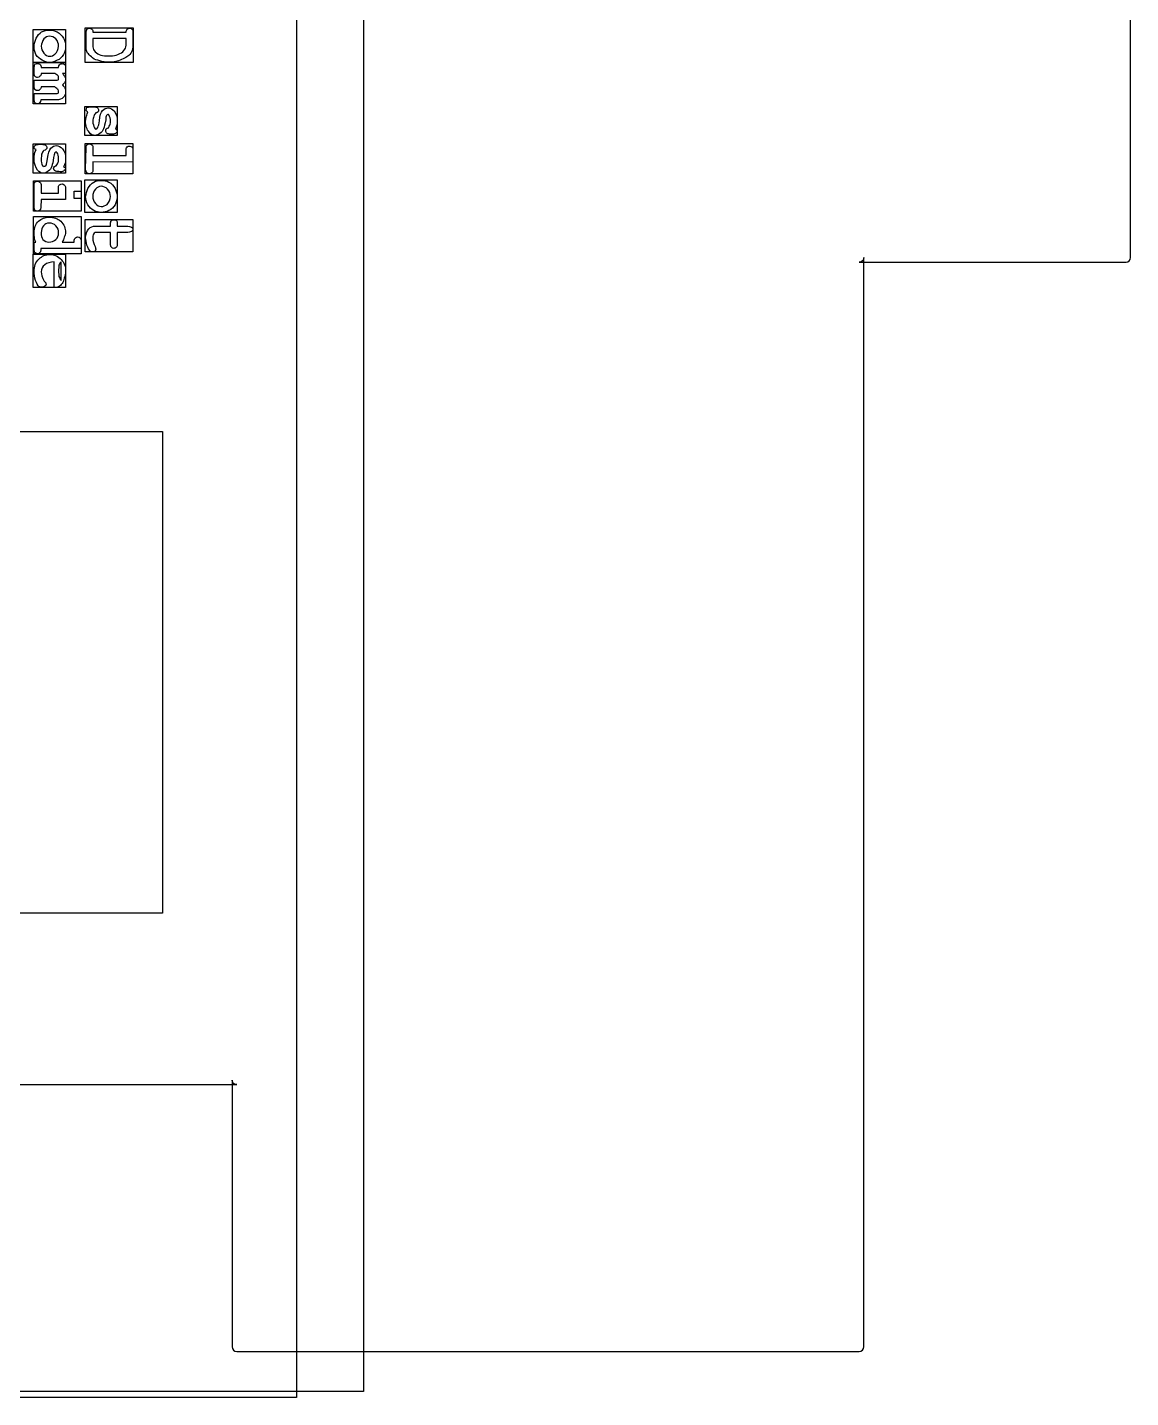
# Model space of a CAD drawing. Extents: x -52 to 498, y 3 to 363.
# Drawn here: x 86.44 to 111.25, y 45.44 to 76.26 of the extents above; entities that cross this region are included whole.
import ezdxf

# ---------------------------------------------------------------- set-up
doc = ezdxf.new("R2010")
doc.units = 0
for name, color, linetype in [('RpiPaveiksliukas', 7, 'CONTINUOUS'), ('RpiSkyles', 7, 'CONTINUOUS'), ('RpiSkyles_kitoj_vietoj', 7, 'CONTINUOUS')]:
    doc.layers.add(name, color=color, linetype=linetype)

msp = doc.modelspace()

# ---------------------------------------------------------------- linework, layer by layer
at = {"layer": 'RpiPaveiksliukas', "color": 7}
for points in [[(92.49034, 45.442526), (4.700342, 45.442526), (4.700342, 104.902524), (92.49034, 104.902524), (92.49034, 45.442526), (4.690342, 45.442526), (4.690342, 104.912524), (92.49034, 104.912524)], [(94.00034, 45.582526), (6.200342, 45.582526), (6.200342, 105.092524), (94.00034, 105.092524)], [(87.30034, 75.472525), (86.57034, 75.472525), (86.57034, 76.212525), (87.30034, 76.212525)], [(88.82034, 75.472525), (87.74034, 75.472525), (87.74034, 76.252525), (88.82034, 76.252525)], [(87.91034, 76.152525)], [(86.94034, 75.612525)], [(87.30034, 74.542525), (86.57034, 74.542525), (86.57034, 75.472525), (87.30034, 75.472525)], [(86.94034, 75.472525)], [(88.46034, 73.832525), (87.73034, 73.832525), (87.73034, 74.482525), (88.46034, 74.482525)], [(88.26034, 74.002525)], [(87.30034, 72.982525), (86.57034, 72.982525), (86.57034, 73.642525), (87.30034, 73.642525)], [(88.81034, 72.972525), (87.74034, 72.972525), (87.74034, 73.652525), (88.81034, 73.652525)], [(87.09034, 73.152525)], [(87.65034, 72.132525), (86.58034, 72.132525), (86.58034, 72.812525), (87.65034, 72.812525)], [(88.46034, 72.102525), (87.73034, 72.102525), (87.73034, 72.832525), (88.46034, 72.832525)], [(87.65034, 72.412525), (87.49034, 72.412525), (87.49034, 72.582525), (87.65034, 72.582525)], [(88.10034, 72.232525)], [(87.65034, 71.172525), (86.58034, 71.172525), (86.58034, 72.012525), (87.65034, 72.012525)], [(88.81034, 71.212525), (87.74034, 71.212525), (87.74034, 71.942525), (88.81034, 71.942525)], [(88.10034, 72.102525)], [(86.92034, 71.432525)], [(87.30034, 70.412525), (86.57034, 70.412525), (86.57034, 71.162525), (87.30034, 71.162525)], [(87.20034, 70.572525)], [(89.48034, 56.342526), (85.24034, 56.342526), (85.24034, 67.172525), (89.48034, 67.172525)]]:
    msp.add_lwpolyline(points, close=True, dxfattribs=at)
for points in [[(87.76034, 75.872525), (87.76034, 76.152525)], [(87.91034, 76.152525), (88.66034, 76.152525)], [(88.81034, 76.142525), (88.81034, 75.852525)], [(87.91034, 76.012525), (87.91034, 75.872525)], [(88.66034, 75.862525), (88.66034, 76.012525), (87.91034, 76.012525)], [(88.22034, 75.622525), (88.31034, 75.622525)], [(86.59034, 75.232525), (86.59034, 75.352525)], [(86.75034, 75.362525), (87.14034, 75.362525)], [(87.06034, 75.222525), (86.75034, 75.222525)], [(87.30034, 75.222525), (87.23034, 75.222525)], [(87.30034, 75.352525), (87.30034, 75.222525)], [(88.31034, 75.482525), (88.22034, 75.482525)], [(86.59034, 74.932525), (86.59034, 75.072525), (87.08034, 75.072525)], [(87.06034, 74.922525), (86.75034, 74.922525)], [(86.59034, 74.642525), (86.59034, 74.772525), (87.08034, 74.772525)], [(87.09034, 74.632525), (86.74034, 74.632525)], [(87.87034, 74.472525), (87.93034, 74.472525)], [(88.34034, 73.862525), (88.31034, 73.862525)], [(86.71034, 73.632525), (86.76034, 73.632525)], [(87.75034, 73.072525), (87.76034, 73.552525)], [(87.91034, 73.552525), (87.91034, 73.382525), (88.66034, 73.382525), (88.66034, 73.492525)], [(88.81034, 73.492525), (88.81034, 73.232525)], [(88.81034, 73.232525), (87.91034, 73.242525), (87.91034, 73.072525)], [(87.18034, 73.012525), (87.15034, 73.022525)], [(86.59034, 72.222525), (86.59034, 72.702525)], [(86.75034, 72.702525), (86.75034, 72.532525), (87.14034, 72.532525), (87.14034, 72.652525)], [(87.30034, 72.652525), (87.30034, 72.392525)], [(87.30034, 72.392525), (86.75034, 72.392525), (86.74034, 72.222525)], [(87.97034, 71.792525), (88.31034, 71.792525), (88.31034, 71.842525)], [(88.46034, 71.842525), (88.46034, 71.792525), (88.66034, 71.792525)], [(88.31034, 71.652525), (88.00034, 71.652525)], [(88.31034, 71.392525), (88.31034, 71.652525)], [(88.66034, 71.652525), (88.46034, 71.652525), (88.46034, 71.392525)], [(86.59034, 71.272525), (86.59034, 71.432525), (86.63034, 71.432525)], [(87.65034, 71.292525), (86.74034, 71.292525), (86.74034, 71.272525)], [(87.22034, 71.432525), (87.49034, 71.432525), (87.49034, 71.452525)], [(87.65034, 71.452525), (87.65034, 71.292525)], [(87.04034, 70.412525), (87.04034, 70.992525)], [(87.20034, 70.572525), (87.20034, 70.992525)], [(87.08034, 70.412525), (87.04034, 70.412525)]]:
    msp.add_lwpolyline(points, dxfattribs=at)
for points in [[(86.64034, 76.022525), (86.67034, 76.082525), (86.71034, 76.122525), (86.76034, 76.162525)], [(86.76034, 76.162525), (86.82034, 76.182525), (86.88034, 76.202525), (86.94034, 76.202525)], [(86.94034, 76.202525), (87.00034, 76.202525), (87.05034, 76.182525), (87.11034, 76.162525)], [(87.11034, 76.162525), (87.17034, 76.122525), (87.21034, 76.082525), (87.25034, 76.022525)], [(87.76034, 76.152525), (87.76034, 76.182525), (87.77034, 76.202525), (87.78034, 76.222525)], [(87.78034, 76.222525), (87.80034, 76.232525), (87.81034, 76.242525), (87.83034, 76.242525)], [(87.83034, 76.242525), (87.85034, 76.242525), (87.87034, 76.242525), (87.89034, 76.222525)], [(87.89034, 76.222525), (87.91034, 76.202525), (87.91034, 76.182525), (87.91034, 76.152525)], [(88.66034, 76.152525), (88.66034, 76.182525), (88.67034, 76.212525), (88.68034, 76.222525)], [(88.68034, 76.222525), (88.70034, 76.232525), (88.72034, 76.242525), (88.74034, 76.242525)], [(88.74034, 76.242525), (88.77034, 76.242525), (88.78034, 76.232525), (88.79034, 76.222525)], [(88.79034, 76.222525), (88.81034, 76.202525), (88.81034, 76.182525), (88.81034, 76.142525)], [(86.59034, 75.842525), (86.59034, 75.902525), (86.61034, 75.962525), (86.64034, 76.022525)], [(86.63034, 75.652525), (86.61034, 75.712525), (86.59034, 75.772525), (86.59034, 75.842525)], [(86.81034, 76.002525), (86.78034, 75.952525), (86.75034, 75.902525), (86.75034, 75.842525)], [(86.75034, 75.842525), (86.75034, 75.782525), (86.77034, 75.732525), (86.81034, 75.682525)], [(86.93034, 76.062525), (86.89034, 76.062525), (86.85034, 76.042525), (86.81034, 76.002525)], [(87.08034, 76.002525), (87.04034, 76.042525), (86.99034, 76.062525), (86.93034, 76.062525)], [(87.06034, 75.662525), (87.11034, 75.702525), (87.14034, 75.772525), (87.14034, 75.842525)], [(87.14034, 75.842525), (87.14034, 75.902525), (87.12034, 75.952525), (87.08034, 76.002525)], [(87.25034, 76.022525), (87.29034, 75.962525), (87.30034, 75.902525), (87.30034, 75.842525)], [(87.30034, 75.842525), (87.30034, 75.772525), (87.29034, 75.712525), (87.25034, 75.652525)], [(87.79034, 75.682525), (87.77034, 75.732525), (87.75034, 75.792525), (87.76034, 75.872525)], [(87.91034, 75.872525), (87.91034, 75.802525), (87.92034, 75.772525), (87.94034, 75.742525)], [(88.61034, 75.742525), (88.64034, 75.782525), (88.66034, 75.812525), (88.66034, 75.862525)], [(88.81034, 75.852525), (88.81034, 75.802525), (88.80034, 75.752525), (88.78034, 75.712525)], [(86.77034, 75.522525), (86.72034, 75.552525), (86.67034, 75.592525), (86.63034, 75.652525)], [(86.94034, 75.472525), (86.88034, 75.472525), (86.83034, 75.492525), (86.77034, 75.522525)], [(86.81034, 75.682525), (86.85034, 75.632525), (86.89034, 75.612525), (86.94034, 75.612525)], [(86.94034, 75.612525), (86.98034, 75.612525), (87.03034, 75.632525), (87.06034, 75.662525)], [(87.11034, 75.522525), (87.05034, 75.492525), (87.00034, 75.472525), (86.94034, 75.472525)], [(87.25034, 75.652525), (87.21034, 75.592525), (87.17034, 75.542525), (87.11034, 75.522525)], [(87.88034, 75.602525), (87.84034, 75.622525), (87.82034, 75.662525), (87.79034, 75.682525)], [(88.02034, 75.522525), (87.96034, 75.532525), (87.91034, 75.562525), (87.88034, 75.602525)], [(87.94034, 75.742525), (87.97034, 75.702525), (88.01034, 75.672525), (88.05034, 75.652525)], [(88.22034, 75.482525), (88.15034, 75.482525), (88.08034, 75.502525), (88.02034, 75.522525)], [(88.05034, 75.652525), (88.10034, 75.632525), (88.15034, 75.622525), (88.22034, 75.622525)], [(88.31034, 75.622525), (88.37034, 75.622525), (88.43034, 75.632525), (88.47034, 75.652525)], [(88.59034, 75.552525), (88.55034, 75.532525), (88.50034, 75.512525), (88.46034, 75.502525)], [(88.47034, 75.652525), (88.54034, 75.682525), (88.58034, 75.702525), (88.61034, 75.742525)], [(88.70034, 75.612525), (88.67034, 75.592525), (88.64034, 75.572525), (88.59034, 75.552525)], [(88.78034, 75.712525), (88.76034, 75.662525), (88.73034, 75.642525), (88.70034, 75.612525)], [(86.59034, 75.352525), (86.59034, 75.392525), (86.60034, 75.412525), (86.61034, 75.432525)], [(86.61034, 75.162525), (86.60034, 75.172525), (86.59034, 75.192525), (86.59034, 75.232525)], [(86.61034, 75.432525), (86.63034, 75.442525), (86.65034, 75.442525), (86.67034, 75.452525)], [(86.67034, 75.452525), (86.69034, 75.442525), (86.71034, 75.442525), (86.72034, 75.432525)], [(86.72034, 75.432525), (86.74034, 75.412525), (86.75034, 75.392525), (86.75034, 75.362525)], [(86.75034, 75.222525), (86.75034, 75.192525), (86.74034, 75.182525), (86.72034, 75.162525)], [(87.13034, 75.172525), (87.11034, 75.192525), (87.09034, 75.202525), (87.06034, 75.222525)], [(87.14034, 75.362525), (87.14034, 75.392525), (87.15034, 75.412525), (87.16034, 75.422525)], [(87.16034, 75.422525), (87.18034, 75.442525), (87.20034, 75.442525), (87.22034, 75.452525)], [(87.22034, 75.452525), (87.24034, 75.442525), (87.26034, 75.442525), (87.28034, 75.422525)], [(87.23034, 75.222525), (87.26034, 75.192525), (87.27034, 75.172525), (87.28034, 75.152525)], [(87.28034, 75.422525), (87.29034, 75.412525), (87.30034, 75.392525), (87.30034, 75.352525)], [(88.46034, 75.502525), (88.42034, 75.492525), (88.37034, 75.482525), (88.31034, 75.482525)], [(86.61034, 74.862525), (86.60034, 74.872525), (86.59034, 74.902525), (86.59034, 74.932525)], [(86.67034, 75.132525), (86.65034, 75.132525), (86.63034, 75.142525), (86.61034, 75.162525)], [(86.72034, 75.162525), (86.70034, 75.142525), (86.69034, 75.132525), (86.67034, 75.132525)], [(86.75034, 74.922525), (86.75034, 74.902525), (86.74034, 74.882525), (86.72034, 74.862525)], [(87.13034, 74.862525), (87.12034, 74.872525), (87.09034, 74.902525), (87.06034, 74.922525)], [(87.08034, 75.072525), (87.10034, 75.072525), (87.12034, 75.072525), (87.13034, 75.082525)], [(87.14034, 75.112525), (87.14034, 75.132525), (87.15034, 75.152525), (87.13034, 75.172525)], [(87.13034, 75.082525), (87.14034, 75.082525), (87.14034, 75.092525), (87.14034, 75.112525)], [(87.28034, 75.032525), (87.27034, 75.012525), (87.25034, 74.992525), (87.23034, 74.972525)], [(87.23034, 74.972525), (87.25034, 74.942525), (87.27034, 74.922525), (87.28034, 74.902525)], [(87.28034, 75.152525), (87.29034, 75.142525), (87.30034, 75.112525), (87.30034, 75.092525)], [(87.30034, 75.092525), (87.30034, 75.062525), (87.29034, 75.052525), (87.28034, 75.032525)], [(87.28034, 74.902525), (87.29034, 74.872525), (87.30034, 74.852525), (87.30034, 74.822525)], [(86.61034, 74.572525), (86.60034, 74.582525), (86.59034, 74.602525), (86.59034, 74.642525)], [(86.67034, 74.842525), (86.65034, 74.842525), (86.63034, 74.842525), (86.61034, 74.862525)], [(86.72034, 74.862525), (86.70034, 74.842525), (86.69034, 74.842525), (86.67034, 74.842525)], [(86.74034, 74.632525), (86.74034, 74.602525), (86.74034, 74.592525), (86.72034, 74.572525)], [(87.08034, 74.772525), (87.10034, 74.772525), (87.12034, 74.772525), (87.13034, 74.782525)], [(87.25034, 74.692525), (87.21034, 74.652525), (87.16034, 74.632525), (87.09034, 74.632525)], [(87.14034, 74.822525), (87.14034, 74.832525), (87.15034, 74.842525), (87.13034, 74.862525)], [(87.13034, 74.782525), (87.14034, 74.792525), (87.14034, 74.802525), (87.14034, 74.822525)], [(87.30034, 74.822525), (87.30034, 74.772525), (87.28034, 74.722525), (87.25034, 74.692525)], [(86.67034, 74.542525), (86.65034, 74.542525), (86.63034, 74.552525), (86.61034, 74.572525)], [(86.72034, 74.572525), (86.70034, 74.552525), (86.69034, 74.542525), (86.67034, 74.542525)], [(87.76034, 74.402525), (87.76034, 74.422525), (87.77034, 74.442525), (87.78034, 74.462525)], [(87.77034, 74.382525), (87.76034, 74.392525), (87.76034, 74.402525), (87.76034, 74.402525)], [(87.80034, 74.362525), (87.79034, 74.362525), (87.77034, 74.372525), (87.77034, 74.382525)], [(87.77034, 74.262525), (87.78034, 74.302525), (87.79034, 74.332525), (87.80034, 74.362525)], [(87.78034, 74.462525), (87.80034, 74.472525), (87.83034, 74.472525), (87.87034, 74.472525)], [(87.93034, 74.472525), (87.97034, 74.472525), (88.00034, 74.472525), (88.01034, 74.462525)], [(87.98034, 74.342525), (87.95034, 74.312525), (87.94034, 74.292525), (87.93034, 74.262525)], [(88.03034, 74.362525), (88.01034, 74.352525), (88.00034, 74.342525), (87.98034, 74.342525)], [(88.01034, 74.462525), (88.03034, 74.442525), (88.04034, 74.422525), (88.04034, 74.402525)], [(88.04034, 74.402525), (88.04034, 74.392525), (88.04034, 74.372525), (88.03034, 74.362525)], [(88.06034, 74.162525), (88.07034, 74.282525), (88.09034, 74.352525), (88.13034, 74.392525)], [(88.13034, 74.392525), (88.17034, 74.432525), (88.21034, 74.452525), (88.26034, 74.452525)], [(88.22034, 74.282525), (88.21034, 74.262525), (88.20034, 74.232525), (88.20034, 74.182525)], [(88.25034, 74.302525), (88.24034, 74.302525), (88.23034, 74.292525), (88.22034, 74.282525)], [(88.27034, 74.292525), (88.27034, 74.302525), (88.26034, 74.302525), (88.25034, 74.302525)], [(88.26034, 74.452525), (88.31034, 74.452525), (88.35034, 74.422525), (88.39034, 74.382525)], [(88.31034, 74.152525), (88.31034, 74.212525), (88.30034, 74.252525), (88.27034, 74.292525)], [(88.39034, 74.382525), (88.44034, 74.322525), (88.46034, 74.252525), (88.46034, 74.152525)], [(87.83034, 73.902525), (87.78034, 73.962525), (87.74034, 74.042525), (87.75034, 74.152525)], [(87.75034, 74.152525), (87.75034, 74.192525), (87.76034, 74.232525), (87.77034, 74.262525)], [(87.93034, 74.262525), (87.92034, 74.232525), (87.91034, 74.192525), (87.91034, 74.152525)], [(87.91034, 74.152525), (87.91034, 74.092525), (87.93034, 74.042525), (87.95034, 74.002525)], [(87.95034, 74.002525), (87.96034, 73.982525), (87.97034, 73.972525), (87.98034, 73.972525)], [(87.98034, 73.972525), (87.99034, 73.972525), (88.01034, 73.982525), (88.02034, 74.012525)], [(88.02034, 74.012525), (88.04034, 74.042525), (88.05034, 74.092525), (88.06034, 74.162525)], [(88.15034, 73.982525), (88.13034, 73.932525), (88.11034, 73.902525), (88.07034, 73.872525)], [(88.20034, 74.182525), (88.18034, 74.082525), (88.17034, 74.022525), (88.15034, 73.982525)], [(88.20034, 73.932525), (88.20034, 73.952525), (88.20034, 73.962525), (88.21034, 73.982525)], [(88.21034, 73.982525), (88.22034, 73.992525), (88.24034, 73.992525), (88.26034, 74.002525)], [(88.26034, 74.002525), (88.27034, 74.032525), (88.29034, 74.052525), (88.30034, 74.082525)], [(88.30034, 74.082525), (88.30034, 74.102525), (88.31034, 74.132525), (88.31034, 74.152525)], [(88.45034, 74.062525), (88.44034, 74.032525), (88.43034, 74.002525), (88.42034, 73.972525)], [(88.42034, 73.972525), (88.43034, 73.972525), (88.44034, 73.962525), (88.45034, 73.952525)], [(88.46034, 74.152525), (88.46034, 74.122525), (88.46034, 74.092525), (88.45034, 74.062525)], [(87.96034, 73.832525), (87.91034, 73.832525), (87.87034, 73.852525), (87.83034, 73.902525)], [(88.07034, 73.872525), (88.04034, 73.852525), (88.00034, 73.832525), (87.96034, 73.832525)], [(88.23034, 73.872525), (88.21034, 73.892525), (88.20034, 73.912525), (88.20034, 73.932525)], [(88.31034, 73.862525), (88.27034, 73.862525), (88.25034, 73.872525), (88.23034, 73.872525)], [(88.43034, 73.882525), (88.42034, 73.872525), (88.39034, 73.862525), (88.34034, 73.862525)], [(88.46034, 73.932525), (88.46034, 73.912525), (88.45034, 73.892525), (88.43034, 73.882525)], [(88.45034, 73.952525), (88.46034, 73.942525), (88.46034, 73.932525), (88.46034, 73.932525)], [(86.59034, 73.562525), (86.59034, 73.582525), (86.60034, 73.592525), (86.62034, 73.612525)], [(86.60034, 73.532525), (86.60034, 73.542525), (86.59034, 73.552525), (86.59034, 73.562525)], [(86.59034, 73.302525), (86.59034, 73.342525), (86.60034, 73.382525), (86.60034, 73.422525)], [(86.64034, 73.512525), (86.62034, 73.522525), (86.61034, 73.522525), (86.60034, 73.532525)], [(86.60034, 73.422525), (86.61034, 73.452525), (86.62034, 73.482525), (86.64034, 73.512525)], [(86.62034, 73.612525), (86.64034, 73.622525), (86.67034, 73.632525), (86.71034, 73.632525)], [(86.76034, 73.412525), (86.76034, 73.382525), (86.75034, 73.342525), (86.75034, 73.302525)], [(86.76034, 73.632525), (86.80034, 73.632525), (86.83034, 73.622525), (86.85034, 73.612525)], [(86.81034, 73.492525), (86.79034, 73.472525), (86.77034, 73.442525), (86.76034, 73.412525)], [(86.86034, 73.522525), (86.85034, 73.502525), (86.83034, 73.502525), (86.81034, 73.492525)], [(86.85034, 73.612525), (86.87034, 73.592525), (86.88034, 73.582525), (86.88034, 73.562525)], [(86.88034, 73.562525), (86.88034, 73.542525), (86.87034, 73.532525), (86.86034, 73.522525)], [(86.89034, 73.312525), (86.91034, 73.432525), (86.93034, 73.502525), (86.97034, 73.542525)], [(86.97034, 73.542525), (87.01034, 73.582525), (87.04034, 73.602525), (87.09034, 73.602525)], [(87.05034, 73.432525), (87.05034, 73.412525), (87.04034, 73.382525), (87.03034, 73.332525)], [(87.09034, 73.462525), (87.08034, 73.462525), (87.07034, 73.452525), (87.05034, 73.432525)], [(87.09034, 73.602525), (87.14034, 73.602525), (87.19034, 73.582525), (87.23034, 73.532525)], [(87.11034, 73.442525), (87.10034, 73.452525), (87.09034, 73.462525), (87.09034, 73.462525)], [(87.14034, 73.312525), (87.14034, 73.362525), (87.13034, 73.412525), (87.11034, 73.442525)], [(87.23034, 73.532525), (87.27034, 73.482525), (87.30034, 73.402525), (87.30034, 73.312525)], [(87.76034, 73.552525), (87.76034, 73.582525), (87.76034, 73.602525), (87.78034, 73.622525)], [(87.78034, 73.622525), (87.80034, 73.642525), (87.81034, 73.642525), (87.83034, 73.642525)], [(87.83034, 73.642525), (87.85034, 73.642525), (87.88034, 73.632525), (87.89034, 73.622525)], [(87.89034, 73.622525), (87.91034, 73.602525), (87.91034, 73.582525), (87.91034, 73.552525)], [(88.66034, 73.492525), (88.66034, 73.532525), (88.66034, 73.552525), (88.68034, 73.572525)], [(88.68034, 73.572525), (88.70034, 73.592525), (88.71034, 73.592525), (88.74034, 73.592525)], [(88.74034, 73.592525), (88.76034, 73.592525), (88.78034, 73.582525), (88.79034, 73.572525)], [(88.79034, 73.572525), (88.81034, 73.552525), (88.81034, 73.532525), (88.81034, 73.492525)], [(86.67034, 73.052525), (86.62034, 73.122525), (86.59034, 73.202525), (86.59034, 73.302525)], [(86.80034, 72.982525), (86.75034, 72.982525), (86.71034, 73.002525), (86.67034, 73.052525)], [(86.75034, 73.302525), (86.75034, 73.242525), (86.76034, 73.192525), (86.78034, 73.152525)], [(86.78034, 73.152525), (86.79034, 73.142525), (86.81034, 73.132525), (86.81034, 73.132525)], [(86.81034, 73.132525), (86.83034, 73.132525), (86.84034, 73.142525), (86.86034, 73.162525)], [(86.86034, 73.162525), (86.87034, 73.192525), (86.88034, 73.242525), (86.89034, 73.312525)], [(86.99034, 73.142525), (86.97034, 73.092525), (86.95034, 73.052525), (86.91034, 73.032525)], [(87.03034, 73.332525), (87.02034, 73.242525), (87.00034, 73.182525), (86.99034, 73.142525)], [(87.03034, 73.092525), (87.03034, 73.102525), (87.04034, 73.112525), (87.05034, 73.132525)], [(87.07034, 73.032525), (87.04034, 73.042525), (87.03034, 73.062525), (87.03034, 73.092525)], [(87.05034, 73.132525), (87.06034, 73.142525), (87.08034, 73.152525), (87.09034, 73.152525)], [(87.09034, 73.152525), (87.11034, 73.182525), (87.13034, 73.202525), (87.13034, 73.232525)], [(87.13034, 73.232525), (87.14034, 73.252525), (87.14034, 73.282525), (87.14034, 73.312525)], [(87.29034, 73.212525), (87.28034, 73.182525), (87.27034, 73.152525), (87.25034, 73.132525)], [(87.25034, 73.132525), (87.27034, 73.122525), (87.28034, 73.112525), (87.29034, 73.102525)], [(87.30034, 73.082525), (87.30034, 73.062525), (87.28034, 73.052525), (87.27034, 73.042525)], [(87.30034, 73.312525), (87.30034, 73.272525), (87.30034, 73.242525), (87.29034, 73.212525)], [(87.29034, 73.102525), (87.29034, 73.102525), (87.30034, 73.092525), (87.30034, 73.082525)], [(87.78034, 72.992525), (87.77034, 73.002525), (87.75034, 73.032525), (87.75034, 73.072525)], [(87.91034, 73.072525), (87.91034, 73.032525), (87.91034, 73.012525), (87.89034, 72.992525)], [(86.59034, 72.702525), (86.59034, 72.742525), (86.59034, 72.762525), (86.61034, 72.782525)], [(86.61034, 72.782525), (86.63034, 72.802525), (86.65034, 72.802525), (86.67034, 72.802525)], [(86.67034, 72.802525), (86.69034, 72.802525), (86.71034, 72.792525), (86.72034, 72.782525)], [(86.72034, 72.782525), (86.74034, 72.762525), (86.75034, 72.742525), (86.75034, 72.702525)], [(86.91034, 73.032525), (86.88034, 73.002525), (86.84034, 72.982525), (86.80034, 72.982525)], [(87.15034, 73.022525), (87.11034, 73.022525), (87.08034, 73.022525), (87.07034, 73.032525)], [(87.16034, 72.722525), (87.18034, 72.742525), (87.20034, 72.742525), (87.22034, 72.742525)], [(87.27034, 73.042525), (87.25034, 73.022525), (87.22034, 73.012525), (87.18034, 73.012525)], [(87.22034, 72.742525), (87.24034, 72.742525), (87.25034, 72.742525), (87.27034, 72.722525)], [(87.83034, 72.972525), (87.81034, 72.972525), (87.80034, 72.972525), (87.78034, 72.992525)], [(87.80034, 72.642525), (87.83034, 72.702525), (87.88034, 72.752525), (87.93034, 72.782525)], [(87.89034, 72.992525), (87.87034, 72.972525), (87.85034, 72.972525), (87.83034, 72.972525)], [(87.93034, 72.782525), (87.98034, 72.812525), (88.04034, 72.822525), (88.10034, 72.822525)], [(88.10034, 72.822525), (88.16034, 72.822525), (88.22034, 72.812525), (88.27034, 72.782525)], [(88.27034, 72.782525), (88.33034, 72.752525), (88.38034, 72.702525), (88.41034, 72.642525)], [(87.14034, 72.652525), (87.14034, 72.682525), (87.14034, 72.702525), (87.16034, 72.722525)], [(87.27034, 72.722525), (87.29034, 72.702525), (87.30034, 72.682525), (87.30034, 72.652525)], [(87.75034, 72.462525), (87.76034, 72.522525), (87.77034, 72.582525), (87.80034, 72.642525)], [(87.80034, 72.272525), (87.77034, 72.332525), (87.75034, 72.402525), (87.75034, 72.462525)], [(87.97034, 72.622525), (87.93034, 72.572525), (87.91034, 72.522525), (87.91034, 72.462525)], [(87.91034, 72.462525), (87.91034, 72.402525), (87.93034, 72.352525), (87.97034, 72.302525)], [(88.10034, 72.692525), (88.05034, 72.692525), (88.01034, 72.662525), (87.97034, 72.622525)], [(88.24034, 72.622525), (88.20034, 72.662525), (88.15034, 72.692525), (88.10034, 72.692525)], [(88.23034, 72.282525), (88.28034, 72.332525), (88.31034, 72.392525), (88.31034, 72.462525)], [(88.31034, 72.462525), (88.31034, 72.522525), (88.28034, 72.582525), (88.24034, 72.622525)], [(88.41034, 72.642525), (88.44034, 72.582525), (88.46034, 72.522525), (88.46034, 72.462525)], [(88.46034, 72.462525), (88.46034, 72.392525), (88.44034, 72.332525), (88.41034, 72.272525)], [(86.61034, 72.152525), (86.60034, 72.162525), (86.59034, 72.192525), (86.59034, 72.222525)], [(86.67034, 72.132525), (86.65034, 72.132525), (86.63034, 72.142525), (86.61034, 72.152525)], [(86.72034, 72.152525), (86.71034, 72.142525), (86.69034, 72.132525), (86.67034, 72.132525)], [(86.74034, 72.222525), (86.74034, 72.192525), (86.74034, 72.162525), (86.72034, 72.152525)], [(87.93034, 72.142525), (87.88034, 72.172525), (87.83034, 72.212525), (87.80034, 72.272525)], [(88.10034, 72.102525), (88.04034, 72.102525), (87.99034, 72.112525), (87.93034, 72.142525)], [(87.97034, 72.302525), (88.01034, 72.252525), (88.05034, 72.242525), (88.10034, 72.232525)], [(88.10034, 72.232525), (88.15034, 72.232525), (88.19034, 72.252525), (88.23034, 72.282525)], [(88.27034, 72.142525), (88.22034, 72.112525), (88.16034, 72.102525), (88.10034, 72.102525)], [(88.41034, 72.272525), (88.38034, 72.212525), (88.33034, 72.172525), (88.27034, 72.142525)], [(86.59034, 71.642525), (86.59034, 71.752525), (86.62034, 71.842525), (86.69034, 71.902525)], [(86.69034, 71.902525), (86.76034, 71.962525), (86.84034, 71.992525), (86.93034, 71.992525)], [(86.93034, 71.862525), (86.87034, 71.862525), (86.84034, 71.842525), (86.80034, 71.802525)], [(86.93034, 71.992525), (87.04034, 71.992525), (87.12034, 71.962525), (87.19034, 71.902525)], [(87.08034, 71.802525), (87.04034, 71.842525), (86.99034, 71.862525), (86.93034, 71.862525)], [(87.19034, 71.902525), (87.26034, 71.822525), (87.30034, 71.742525), (87.30034, 71.652525)], [(88.31034, 71.842525), (88.31034, 71.882525), (88.31034, 71.902525), (88.33034, 71.922525)], [(88.33034, 71.922525), (88.35034, 71.932525), (88.36034, 71.932525), (88.38034, 71.932525)], [(88.38034, 71.932525), (88.41034, 71.932525), (88.42034, 71.932525), (88.44034, 71.922525)], [(88.44034, 71.922525), (88.46034, 71.902525), (88.46034, 71.882525), (88.46034, 71.842525)], [(86.60034, 71.542525), (86.59034, 71.572525), (86.59034, 71.602525), (86.59034, 71.642525)], [(86.63034, 71.432525), (86.61034, 71.472525), (86.60034, 71.502525), (86.60034, 71.542525)], [(86.80034, 71.802525), (86.77034, 71.762525), (86.75034, 71.712525), (86.75034, 71.642525)], [(86.75034, 71.642525), (86.75034, 71.582525), (86.76034, 71.532525), (86.79034, 71.492525)], [(87.14034, 71.642525), (87.14034, 71.702525), (87.13034, 71.752525), (87.08034, 71.802525)], [(87.08034, 71.492525), (87.12034, 71.532525), (87.14034, 71.582525), (87.14034, 71.642525)], [(87.27034, 71.542525), (87.26034, 71.502525), (87.25034, 71.472525), (87.22034, 71.432525)], [(87.30034, 71.652525), (87.30034, 71.612525), (87.29034, 71.582525), (87.27034, 71.542525)], [(87.49034, 71.452525), (87.49034, 71.492525), (87.50034, 71.512525), (87.52034, 71.532525)], [(87.52034, 71.532525), (87.53034, 71.542525), (87.55034, 71.552525), (87.57034, 71.552525)], [(87.57034, 71.552525), (87.60034, 71.552525), (87.62034, 71.542525), (87.63034, 71.532525)], [(87.63034, 71.532525), (87.64034, 71.512525), (87.65034, 71.492525), (87.65034, 71.452525)], [(87.75034, 71.532525), (87.75034, 71.612525), (87.78034, 71.682525), (87.82034, 71.732525)], [(87.78034, 71.362525), (87.77034, 71.432525), (87.75034, 71.482525), (87.75034, 71.532525)], [(87.82034, 71.732525), (87.86034, 71.772525), (87.91034, 71.792525), (87.97034, 71.792525)], [(87.94034, 71.632525), (87.92034, 71.612525), (87.91034, 71.582525), (87.91034, 71.532525)], [(87.91034, 71.532525), (87.91034, 71.452525), (87.93034, 71.392525), (87.96034, 71.332525)], [(88.00034, 71.652525), (87.97034, 71.652525), (87.95034, 71.642525), (87.94034, 71.632525)], [(88.66034, 71.792525), (88.72034, 71.792525), (88.76034, 71.782525), (88.78034, 71.772525)], [(88.78034, 71.672525), (88.76034, 71.652525), (88.72034, 71.652525), (88.66034, 71.652525)], [(88.78034, 71.772525), (88.80034, 71.762525), (88.81034, 71.742525), (88.81034, 71.722525)], [(88.81034, 71.722525), (88.81034, 71.702525), (88.80034, 71.692525), (88.78034, 71.672525)], [(86.61034, 71.202525), (86.60034, 71.212525), (86.59034, 71.232525), (86.59034, 71.272525)], [(86.67034, 71.172525), (86.65034, 71.172525), (86.63034, 71.182525), (86.61034, 71.202525)], [(86.72034, 71.202525), (86.70034, 71.182525), (86.69034, 71.172525), (86.67034, 71.172525)], [(86.74034, 71.272525), (86.74034, 71.232525), (86.74034, 71.222525), (86.72034, 71.202525)], [(86.79034, 71.492525), (86.83034, 71.452525), (86.87034, 71.432525), (86.92034, 71.432525)], [(86.92034, 71.432525), (86.98034, 71.432525), (87.04034, 71.452525), (87.08034, 71.492525)], [(87.85034, 71.232525), (87.83034, 71.252525), (87.80034, 71.302525), (87.78034, 71.362525)], [(87.90034, 71.212525), (87.89034, 71.212525), (87.87034, 71.212525), (87.85034, 71.232525)], [(87.96034, 71.232525), (87.94034, 71.212525), (87.93034, 71.212525), (87.90034, 71.212525)], [(87.96034, 71.332525), (87.97034, 71.312525), (87.98034, 71.282525), (87.98034, 71.272525)], [(87.98034, 71.272525), (87.98034, 71.252525), (87.97034, 71.242525), (87.96034, 71.232525)], [(88.33034, 71.322525), (88.31034, 71.342525), (88.31034, 71.352525), (88.31034, 71.392525)], [(88.38034, 71.292525), (88.36034, 71.292525), (88.35034, 71.302525), (88.33034, 71.322525)], [(88.44034, 71.322525), (88.43034, 71.302525), (88.40034, 71.292525), (88.38034, 71.292525)], [(88.46034, 71.392525), (88.46034, 71.352525), (88.46034, 71.332525), (88.44034, 71.322525)], [(86.59034, 70.772525), (86.59034, 70.892525), (86.62034, 70.982525), (86.70034, 71.052525)], [(86.70034, 71.052525), (86.77034, 71.122525), (86.85034, 71.152525), (86.94034, 71.152525)], [(86.83034, 70.922525), (86.78034, 70.882525), (86.75034, 70.832525), (86.75034, 70.762525)], [(87.04034, 70.992525), (86.96034, 70.982525), (86.88034, 70.962525), (86.83034, 70.922525)], [(86.94034, 71.152525), (87.05034, 71.152525), (87.13034, 71.112525), (87.20034, 71.042525)], [(87.15034, 70.912525), (87.15034, 70.872525), (87.14034, 70.832525), (87.14034, 70.782525)], [(87.20034, 70.992525), (87.18034, 70.972525), (87.16034, 70.942525), (87.15034, 70.912525)], [(87.20034, 71.042525), (87.27034, 70.972525), (87.30034, 70.882525), (87.30034, 70.782525)], [(86.62034, 70.572525), (86.60034, 70.642525), (86.59034, 70.712525), (86.59034, 70.772525)], [(86.75034, 70.762525), (86.75034, 70.712525), (86.77034, 70.642525), (86.82034, 70.552525)], [(87.14034, 70.782525), (87.14034, 70.732525), (87.15034, 70.692525), (87.15034, 70.662525)], [(87.15034, 70.662525), (87.16034, 70.622525), (87.18034, 70.592525), (87.20034, 70.572525)], [(87.27034, 70.622525), (87.26034, 70.572525), (87.25034, 70.542525), (87.24034, 70.522525)], [(87.30034, 70.782525), (87.30034, 70.722525), (87.29034, 70.672525), (87.27034, 70.622525)], [(86.70034, 70.432525), (86.67034, 70.452525), (86.65034, 70.502525), (86.62034, 70.572525)], [(86.76034, 70.422525), (86.73034, 70.422525), (86.71034, 70.422525), (86.70034, 70.432525)], [(86.83034, 70.442525), (86.82034, 70.422525), (86.79034, 70.422525), (86.76034, 70.422525)], [(86.82034, 70.552525), (86.85034, 70.522525), (86.86034, 70.502525), (86.86034, 70.482525)], [(86.86034, 70.482525), (86.86034, 70.462525), (86.85034, 70.452525), (86.83034, 70.442525)], [(87.16034, 70.442525), (87.13034, 70.422525), (87.11034, 70.412525), (87.08034, 70.412525)], [(87.24034, 70.522525), (87.21034, 70.492525), (87.19034, 70.462525), (87.16034, 70.442525)]]:
    msp.add_open_spline(points, degree=3, dxfattribs=at)
at = {"layer": 'RpiSkyles', "color": 7}
msp.add_lwpolyline([(94.00034, 45.582526), (6.200342, 45.582526), (6.200342, 105.092524), (94.00034, 105.092524)], close=True, dxfattribs=at)
at = {"layer": 'RpiSkyles_kitoj_vietoj', "color": 1}
for points in [[(111.248187, 71.083728), (111.248187, 83.083728)], [(105.146627, 70.982128), (111.146627, 70.982128)], [(105.248187, 46.583729), (105.248187, 52.583729), (105.248187, 71.083728)], [(79.146621, 52.482129), (91.146621, 52.482129)], [(91.045061, 52.583729), (91.045061, 46.583729)], [(91.146621, 46.482129), (105.146627, 46.482129)]]:
    msp.add_lwpolyline(points, dxfattribs=at)
for points in [[(105.248187, 71.083728), (105.248187, 71.028728), (105.205187, 70.982128), (105.146627, 70.982128)], [(111.146627, 70.982128), (111.201327, 70.982128), (111.248187, 71.025128), (111.248187, 71.083728)], [(91.146621, 52.482129), (91.091921, 52.482129), (91.045061, 52.525129), (91.045061, 52.583729)], [(91.045061, 46.583729), (91.045061, 46.528729), (91.088061, 46.482129), (91.146621, 46.482129)], [(105.146627, 46.482129), (105.201327, 46.482129), (105.248187, 46.525129), (105.248187, 46.583729)]]:
    msp.add_open_spline(points, degree=3, dxfattribs=at)

doc.saveas('drawing.dxf')
